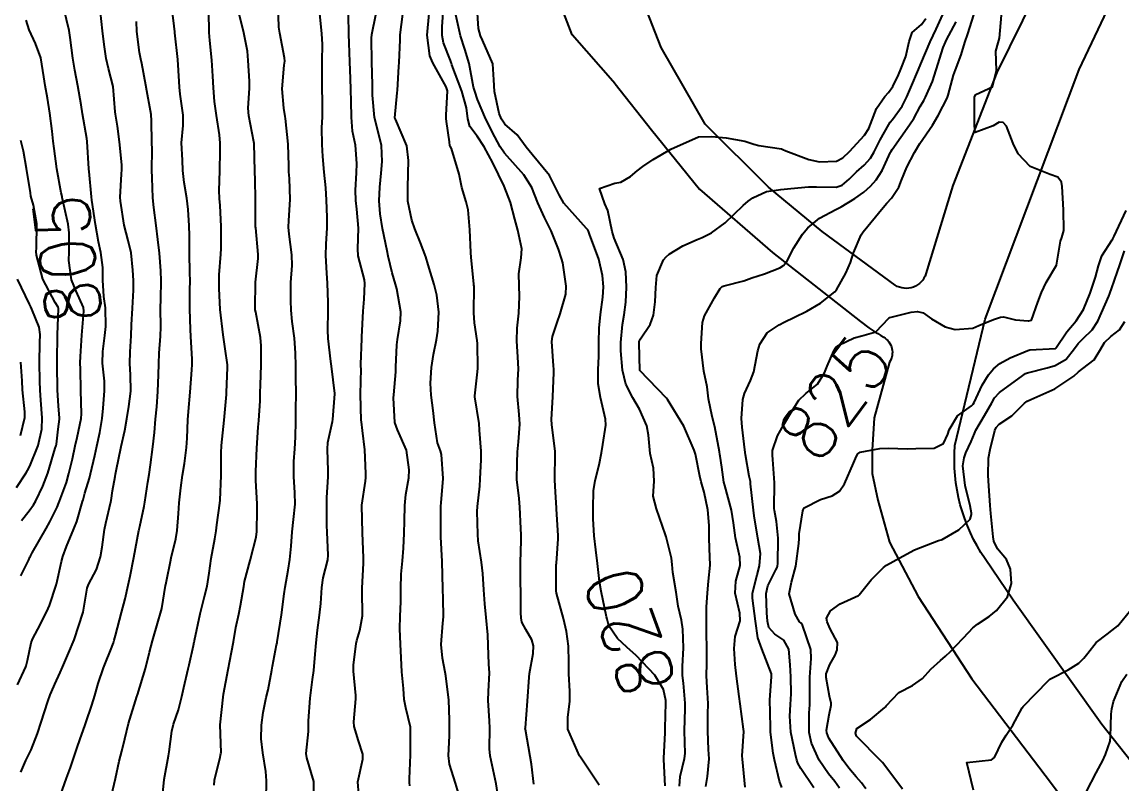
# Model space of a CAD drawing. Header units: metres. Extents: x 318500 to 325275, y 7408834 to 7428799.
# Drawn here: x 321874.3 to 321953.8, y 7423302 to 7423357 of the extents above; entities that cross this region are included whole.
import ezdxf
from ezdxf.enums import TextEntityAlignment as Align

# ---------------------------------------------------------------- set-up
doc = ezdxf.new("R2010")
doc.units = ezdxf.units.M
doc.header["$MEASUREMENT"] = 0
for name, color, linetype in [('Cotas', 45, 'Continuous'), ('Curvas de Nivel 1m', 11, 'Continuous'), ('Curvas de Nivel 5m', 15, 'Continuous'), ('Vias Primárias', 230, 'Continuous'), ('Vias Secundárias', 230, 'Continuous')]:
    doc.layers.add(name, color=color, linetype=linetype)
doc.styles.add('Style-STANDARD', font='STANDARD.shx')

msp = doc.modelspace()

# ---------------------------------------------------------------- linework, layer by layer
at = {"layer": 'Curvas de Nivel 1m', "flags": 128}
for points, elevation in [([(321873.959, 7423309.158), (321874.559, 7423310.471), (321874.586, 7423310.546), (321874.667, 7423310.916), (321874.95, 7423312.202), (321875.047, 7423312.465), (321875.432, 7423313.194), (321876.075, 7423314.45), (321876.259, 7423314.904), (321876.739, 7423316.351), (321876.758, 7423316.421), (321876.763, 7423316.44), (321877.132, 7423318.067), (321877.235, 7423318.433), (321877.493, 7423319.145), (321878.035, 7423320.421), (321878.248, 7423320.968), (321878.661, 7423322.412), (321878.695, 7423322.539), (321878.829, 7423322.999), (321879.156, 7423324.097), (321879.239, 7423324.406), (321879.534, 7423325.732), (321879.682, 7423326.402), (321879.904, 7423327.381), (321880.079, 7423328.398), (321880.15, 7423329.159), (321880.251, 7423330.397), (321880.233, 7423331.101), (321880.105, 7423332.398), (321880.122, 7423333.239), (321880.261, 7423334.397), (321880.333, 7423335.054), (321880.307, 7423336.397), (321880.192, 7423337.225), (321880.116, 7423338.399), (321880.131, 7423339.317), (321879.989, 7423340.406), (321879.819, 7423341.16), (321879.589, 7423342.412), (321879.335, 7423344.188), (321879.311, 7423344.417), (321879.137, 7423346.238), (321879.115, 7423346.42), (321879.116, 7423346.444), (321878.987, 7423348.422), (321878.963, 7423348.622), (321878.659, 7423350.425), (321878.551, 7423351.076), (321878.314, 7423352.429), (321878.103, 7423353.559), (321877.954, 7423354.433), (321877.773, 7423355.924), (321877.698, 7423356.436), (321877.294, 7423358.031)], 806), ([(321874.185, 7423302.844), (321874.568, 7423303.689), (321874.829, 7423304.214), (321874.942, 7423304.465), (321875.406, 7423305.649), (321875.668, 7423306.454), (321876.139, 7423307.961), (321876.326, 7423308.445), (321876.413, 7423308.663), (321876.641, 7423309.205), (321877.034, 7423310.054), (321877.198, 7423310.432), (321877.651, 7423311.449), (321878.046, 7423312.42), (321878.71, 7423314.41), (321878.989, 7423316.154), (321879.083, 7423316.407), (321879.659, 7423317.498), (321879.959, 7423318.398), (321880.074, 7423319.1), (321880.253, 7423320.395), (321880.346, 7423320.845), (321880.701, 7423322.391), (321880.722, 7423322.491), (321880.832, 7423323.168), (321881.016, 7423324.219), (321881.047, 7423324.387), (321881.086, 7423324.62), (321881.455, 7423326.381), (321881.718, 7423327.547), (321881.869, 7423328.375), (321882.007, 7423329.28), (321882.136, 7423330.372), (321882.129, 7423331.559), (321882.076, 7423332.373), (321882.105, 7423333.23), (321882.161, 7423334.372), (321882.199, 7423335.165), (321882.278, 7423336.371), (321882.334, 7423337.682), (321882.334, 7423338.37), (321882.291, 7423339.121), (321882.163, 7423340.373), (321881.962, 7423341.27), (321881.656, 7423342.381), (321881.394, 7423344.097), (321881.385, 7423344.386), (321881.468, 7423346.052), (321881.487, 7423346.385), (321881.484, 7423346.725), (321881.338, 7423348.387), (321881.177, 7423349.533), (321881.042, 7423350.392), (321881.024, 7423350.561), (321880.873, 7423352.395), (321880.529, 7423353.696), (321880.355, 7423354.403), (321880.225, 7423355.436), (321880.101, 7423356.408), (321879.944, 7423357.756)], 807), ([(321880.579, 7423300.438), (321881.033, 7423302.383), (321881.31, 7423303.638), (321881.493, 7423304.376), (321881.707, 7423305.26), (321881.975, 7423306.37), (321882.583, 7423308.314), (321882.6, 7423308.36), (321882.608, 7423308.383), (321882.631, 7423308.441), (321883.218, 7423310.352), (321883.498, 7423311.528), (321883.703, 7423312.345), (321884.134, 7423313.768), (321884.3, 7423314.336), (321884.377, 7423314.673), (321884.658, 7423316.331), (321884.672, 7423316.4), (321884.747, 7423316.773), (321885.015, 7423318.079), (321885.069, 7423318.327), (321885.399, 7423319.709), (321885.504, 7423320.323), (321885.594, 7423321.536), (321885.652, 7423322.322), (321885.76, 7423323.397), (321885.883, 7423324.32), (321886.016, 7423325.161), (321886.17, 7423326.317), (321886.215, 7423326.982), (321886.27, 7423328.316), (321886.316, 7423328.909), (321886.446, 7423330.315), (321886.55, 7423331.918), (321886.58, 7423332.316), (321886.592, 7423332.679), (321886.492, 7423334.317), (321886.463, 7423334.843), (321886.42, 7423336.319), (321886.422, 7423337.717), (321886.428, 7423338.319), (321886.414, 7423338.944), (321886.386, 7423340.32), (321886.381, 7423341.622), (321886.36, 7423342.321), (321886.286, 7423343.51), (321886.194, 7423344.324), (321886.001, 7423345.452), (321885.916, 7423346.328), (321885.878, 7423347.059), (321885.82, 7423348.33), (321885.929, 7423349.579), (321885.923, 7423350.329), (321885.717, 7423351.827), (321885.664, 7423352.333), (321885.645, 7423352.754), (321885.552, 7423354.335), (321885.33, 7423356.278), (321885.321, 7423356.339), (321885.276, 7423356.757), (321885.096, 7423358.342)], 809), ([(321891.927, 7423300.845), (321891.949, 7423302.236), (321891.905, 7423302.891), (321891.698, 7423304.239), (321891.576, 7423305.26), (321891.589, 7423306.24), (321891.704, 7423307.154), (321891.941, 7423308.237), (321892.072, 7423308.802), (321892.342, 7423310.233), (321892.395, 7423310.502), (321892.687, 7423312.063), (321892.715, 7423312.204), (321892.716, 7423312.23), (321892.725, 7423312.264), (321893.032, 7423314.225), (321893.228, 7423315.727), (321893.302, 7423316.222), (321893.531, 7423317.446), (321893.649, 7423318.217), (321893.737, 7423319.173), (321893.813, 7423320.215), (321893.916, 7423321.101), (321894.026, 7423322.212), (321894.009, 7423323.036), (321893.932, 7423324.214), (321893.941, 7423325.294), (321894.002, 7423326.213), (321894.051, 7423327.044), (321894.07, 7423328.212), (321894.078, 7423329.048), (321894.09, 7423330.213), (321894.077, 7423331.348), (321894.064, 7423332.213), (321894.053, 7423333.124), (321893.981, 7423334.215), (321893.813, 7423335.403), (321893.734, 7423336.219), (321893.706, 7423336.909), (321893.719, 7423338.22), (321893.819, 7423339.448), (321893.791, 7423340.219), (321893.587, 7423341.717), (321893.552, 7423342.223), (321893.576, 7423342.704), (321893.653, 7423344.222), (321893.61, 7423345.746), (321893.578, 7423346.223), (321893.568, 7423346.648), (321893.517, 7423348.225), (321893.333, 7423350.082), (321893.307, 7423350.228), (321893.199, 7423350.833), (321893.084, 7423352.232), (321893.237, 7423353.94), (321893.267, 7423354.23), (321893.243, 7423354.458), (321892.911, 7423356.235), (321892.848, 7423356.665), (321892.798, 7423358.238)], 812), ([(321911.274, 7423301.979), (321911.113, 7423303.441), (321911.023, 7423303.983), (321910.668, 7423305.93), (321910.663, 7423305.989), (321910.667, 7423306.046), (321910.813, 7423307.987), (321910.931, 7423309.71), (321910.966, 7423309.985), (321911.233, 7423311.43), (321911.257, 7423311.981), (321911.135, 7423312.424), (321910.702, 7423313.166), (321910.414, 7423313.701), (321910.351, 7423313.995), (321910.34, 7423314.371), (321910.334, 7423315.996), (321910.325, 7423316.418), (321910.325, 7423317.997), (321910.367, 7423319.578), (321910.363, 7423319.996), (321910.342, 7423320.452), (321910.276, 7423321.998), (321910.212, 7423322.616), (321910.058, 7423324.002), (321910.062, 7423325.202), (321910.104, 7423326.001), (321910.165, 7423326.717), (321910.261, 7423328), (321910.213, 7423328.698), (321910.086, 7423330.003), (321910.125, 7423331.185), (321910.166, 7423332.002), (321910.132, 7423332.833), (321910.051, 7423334.004), (321910.075, 7423334.923), (321910.183, 7423336.002), (321910.243, 7423337.223), (321910.212, 7423338.002), (321910.193, 7423338.853), (321910.37, 7423340), (321910.415, 7423340.654), (321910.132, 7423342.004), (321909.907, 7423342.816), (321909.6, 7423344.013), (321909.128, 7423345.19), (321908.718, 7423346.024), (321908.313, 7423346.868), (321907.687, 7423348.035), (321907.178, 7423348.792), (321906.643, 7423349.507), (321906.503, 7423350.05), (321906.411, 7423350.842), (321906.063, 7423352.057), (321905.361, 7423353.955), (321905.327, 7423354.069), (321905.308, 7423354.127), (321905.252, 7423354.262), (321904.738, 7423355.551), (321904.647, 7423356.079), (321904.652, 7423356.706), (321904.737, 7423358.078)], 818), ([(321916.008, 7423301.918), (321914.797, 7423303.717), (321914.645, 7423303.939), (321914.581, 7423304.039), (321913.74, 7423305.949), (321913.737, 7423306.831), (321913.872, 7423307.948), (321913.873, 7423308.716), (321913.808, 7423309.949), (321913.811, 7423310.811), (321913.792, 7423311.949), (321913.635, 7423313.017), (321913.42, 7423313.953), (321912.922, 7423315.773), (321912.888, 7423315.959), (321912.901, 7423317.826), (321912.905, 7423317.959), (321913.031, 7423319.714), (321913.029, 7423319.958), (321912.925, 7423321.852), (321912.921, 7423321.959), (321912.837, 7423323.087), (321912.798, 7423323.961), (321912.816, 7423325.907), (321912.817, 7423325.961), (321912.818, 7423326.014), (321912.567, 7423327.965), (321912.547, 7423328.324), (321912.642, 7423329.964), (321912.717, 7423331.733), (321912.72, 7423331.963), (321912.711, 7423332.206), (321912.586, 7423333.966), (321912.625, 7423334.326), (321913.003, 7423335.488), (321913.142, 7423335.825), (321913.193, 7423335.958), (321913.596, 7423337.383), (321913.625, 7423337.954), (321913.365, 7423339.647), (321913.284, 7423339.958), (321913.07, 7423340.626), (321912.542, 7423341.968), (321912.054, 7423342.93), (321911.578, 7423343.983), (321911.127, 7423345.098), (321910.559, 7423345.999), (321909.163, 7423347.575), (321908.852, 7423348.023), (321908.453, 7423348.751), (321907.812, 7423350.034), (321907.211, 7423351.458), (321907.001, 7423352.043), (321906.918, 7423352.351), (321906.605, 7423354.05), (321906.294, 7423355.088), (321905.969, 7423356.06), (321905.587, 7423357.774)], 819), ([(321876.947, 7423300.846), (321877.494, 7423302.426), (321877.793, 7423303.19), (321878.192, 7423304.416), (321878.283, 7423304.716), (321878.598, 7423305.588), (321878.813, 7423306.202), (321878.884, 7423306.407), (321879.333, 7423307.693), (321879.548, 7423308.401), (321879.785, 7423309.256), (321880.179, 7423310.395), (321880.318, 7423310.74), (321880.679, 7423311.648), (321880.883, 7423312.191), (321880.941, 7423312.386), (321881.027, 7423312.719), (321881.479, 7423314.378), (321881.73, 7423315.37), (321881.959, 7423316.372), (321882.097, 7423317.022), (321882.369, 7423318.366), (321882.73, 7423320.302), (321882.74, 7423320.361), (321882.748, 7423320.403), (321882.794, 7423320.61), (321883.1, 7423322.072), (321883.151, 7423322.355), (321883.382, 7423323.812), (321883.463, 7423324.351), (321883.557, 7423325.05), (321883.734, 7423326.347), (321883.848, 7423327.384), (321883.93, 7423328.345), (321884.014, 7423329.243), (321884.095, 7423330.343), (321884.157, 7423331.563), (321884.171, 7423332.348), (321884.191, 7423333.118), (321884.288, 7423334.347), (321884.319, 7423335.018), (321884.301, 7423336.347), (321884.31, 7423337.054), (321884.34, 7423338.347), (321884.324, 7423339.064), (321884.214, 7423340.348), (321884.094, 7423341.325), (321883.968, 7423342.351), (321883.801, 7423343.652), (321883.744, 7423344.354), (321883.69, 7423345.796), (321883.67, 7423346.355), (321883.677, 7423347.832), (321883.667, 7423348.355), (321883.639, 7423349.899), (321883.615, 7423350.356), (321883.247, 7423352.333), (321883.244, 7423352.36), (321883.221, 7423352.475), (321882.93, 7423354.058), (321882.863, 7423354.366), (321882.769, 7423354.845), (321882.588, 7423356.37), (321882.558, 7423357.094)], 808), ([(321888.182, 7423301.921), (321888.191, 7423302.285), (321888.258, 7423302.581), (321888.573, 7423303.814), (321888.662, 7423304.196), (321888.669, 7423304.279), (321888.61, 7423306.28), (321888.81, 7423308.277), (321888.838, 7423308.482), (321889.18, 7423310.272), (321889.423, 7423311.525), (321889.567, 7423312.267), (321889.738, 7423313.302), (321889.942, 7423314.262), (321890.084, 7423314.895), (321890.303, 7423316.257), (321890.375, 7423316.627), (321890.768, 7423318.149), (321890.794, 7423318.226), (321890.798, 7423318.25), (321891.207, 7423319.825), (321891.252, 7423320.245), (321891.288, 7423321.77), (321891.286, 7423322.245), (321891.184, 7423323.915), (321891.171, 7423324.255), (321891.174, 7423324.576), (321891.256, 7423326.254), (321891.363, 7423327.783), (321891.404, 7423328.252), (321891.502, 7423329.671), (321891.507, 7423330.251), (321891.518, 7423330.833), (321891.572, 7423332.251), (321891.562, 7423333.66), (321891.508, 7423334.252), (321891.172, 7423336.093), (321891.141, 7423336.258), (321891.132, 7423336.379), (321891.168, 7423338.258), (321891.34, 7423339.972), (321891.347, 7423340.256), (321891.172, 7423342.176), (321891.165, 7423342.259), (321891.164, 7423342.333), (321891.155, 7423344.259), (321891.131, 7423345.641), (321891.118, 7423346.26), (321891.117, 7423346.283), (321891.054, 7423348.261), (321891.035, 7423348.388), (321890.669, 7423350.265), (321890.64, 7423350.824), (321890.717, 7423352.265), (321890.715, 7423352.776), (321890.638, 7423354.266), (321890.578, 7423354.939), (321890.321, 7423356.269), (321890.01, 7423357.552)], 811), ([(321895.369, 7423301.018), (321895.383, 7423302.188), (321894.878, 7423303.893), (321894.817, 7423304.196), (321895, 7423305.798), (321894.999, 7423306.194), (321894.99, 7423306.571), (321895.105, 7423308.193), (321895.288, 7423309.553), (321895.382, 7423310.189), (321895.483, 7423311.382), (321895.532, 7423312.187), (321895.635, 7423313.121), (321895.792, 7423314.184), (321895.87, 7423315.036), (321895.948, 7423316.188), (321896.057, 7423316.881), (321896.388, 7423318.184), (321896.417, 7423318.54), (321896.328, 7423320.185), (321896.319, 7423320.663), (321896.304, 7423322.185), (321896.308, 7423322.705), (321896.409, 7423324.184), (321896.415, 7423324.624), (321896.365, 7423326.185), (321896.397, 7423326.665), (321896.718, 7423328.182), (321896.742, 7423328.342), (321896.899, 7423330.18), (321896.898, 7423330.213), (321896.653, 7423332.183), (321896.611, 7423332.527), (321896.416, 7423334.186), (321896.38, 7423334.795), (321896.411, 7423336.186), (321896.415, 7423336.787), (321896.37, 7423338.187), (321896.323, 7423338.905), (321896.253, 7423340.188), (321896.259, 7423341.001), (321896.332, 7423342.188), (321896.34, 7423342.945), (321896.289, 7423344.188), (321896.237, 7423345.075), (321896.124, 7423346.19), (321896.018, 7423347.325), (321895.973, 7423348.192), (321895.963, 7423349.411), (321895.99, 7423350.192), (321895.995, 7423351.405), (321895.975, 7423352.192), (321895.971, 7423353.454), (321895.984, 7423354.193), (321896.003, 7423355.449), (321895.963, 7423356.193), (321895.817, 7423357.67)], 813), ([(321898.71, 7423300.325), (321898.55, 7423302.15), (321898.924, 7423303.796), (321898.905, 7423304.145), (321898.594, 7423305.116), (321898.286, 7423306.153), (321898.268, 7423306.499), (321898.411, 7423308.152), (321898.402, 7423308.384), (321898.243, 7423310.154), (321898.241, 7423310.58), (321898.427, 7423312.153), (321898.474, 7423312.37), (321898.699, 7423313.09), (321898.884, 7423314.147), (321898.88, 7423316.005), (321898.88, 7423316.148), (321898.957, 7423317.957), (321898.963, 7423318.147), (321898.961, 7423318.336), (321898.882, 7423320.149), (321898.85, 7423322.119), (321898.854, 7423322.149), (321899.116, 7423323.876), (321899.13, 7423324.146), (321899.13, 7423324.423), (321899.062, 7423326.147), (321898.891, 7423327.546), (321898.81, 7423328.151), (321898.8, 7423328.253), (321898.759, 7423330.153), (321898.786, 7423331.991), (321898.783, 7423332.153), (321898.772, 7423332.333), (321898.833, 7423334.152), (321898.838, 7423334.297), (321898.949, 7423336.151), (321899.019, 7423337.016), (321899.073, 7423338.149), (321899.034, 7423338.425), (321898.586, 7423340.157), (321898.558, 7423340.667), (321898.609, 7423342.157), (321898.482, 7423343.538), (321898.412, 7423344.16), (321898.388, 7423344.894), (321898.448, 7423346.16), (321898.482, 7423346.828), (321898.382, 7423348.162), (321898.175, 7423349.161), (321898.089, 7423350.167), (321898.073, 7423351.301), (321898.044, 7423352.168), (321898.018, 7423352.958), (321897.98, 7423354.169), (321897.92, 7423355.51), (321897.895, 7423356.171), (321897.891, 7423357.571)], 814), ([(321905.822, 7423301.33), (321905.617, 7423302.054), (321905.191, 7423303.44), (321905.107, 7423304.062), (321905.19, 7423305.472), (321905.183, 7423306.061), (321905.175, 7423306.621), (321905.132, 7423308.062), (321904.917, 7423309.805), (321904.872, 7423310.067), (321904.675, 7423311.094), (321904.585, 7423312.072), (321904.706, 7423313.626), (321904.743, 7423314.07), (321904.73, 7423315.403), (321904.709, 7423316.07), (321904.711, 7423316.1), (321904.656, 7423318.072), (321904.564, 7423319.849), (321904.556, 7423320.074), (321904.552, 7423320.315), (321904.556, 7423322.074), (321904.58, 7423322.317), (321904.717, 7423324.072), (321904.596, 7423325.803), (321904.523, 7423326.075), (321904.319, 7423326.638), (321904.09, 7423328.082), (321904.007, 7423328.99), (321903.849, 7423330.086), (321903.798, 7423330.947), (321903.874, 7423332.086), (321904.014, 7423333.034), (321904.235, 7423334.081), (321904.349, 7423334.72), (321904.402, 7423336.079), (321904.258, 7423337.317), (321904.064, 7423338.084), (321903.634, 7423339.509), (321903.46, 7423340.094), (321903.075, 7423341.091), (321902.681, 7423342.104), (321902.467, 7423342.735), (321902.17, 7423344.109), (321902.168, 7423345.066), (321902.184, 7423346.11), (321902.208, 7423347.055), (321902.088, 7423348.111), (321901.271, 7423350.038), (321901.24, 7423350.119), (321901.41, 7423351.925), (321901.427, 7423352.118), (321901.512, 7423353.842), (321901.534, 7423354.117), (321901.612, 7423355.771), (321901.623, 7423356.116), (321901.803, 7423357.604)], 816), ([(321908.815, 7423300.298), (321908.55, 7423302.02), (321908.132, 7423304.024), (321908.073, 7423304.54), (321908.099, 7423306.025), (321908.076, 7423306.565), (321907.968, 7423308.027), (321907.998, 7423308.668), (321908.066, 7423310.026), (321908.031, 7423310.665), (321907.969, 7423312.027), (321907.945, 7423312.78), (321907.842, 7423314.029), (321907.736, 7423315.019), (321907.659, 7423316.031), (321907.591, 7423317.199), (321907.492, 7423318.033), (321907.262, 7423319.558), (321907.225, 7423320.036), (321907.177, 7423321.674), (321907.195, 7423322.036), (321907.366, 7423323.511), (321907.406, 7423324.034), (321907.477, 7423325.42), (321907.47, 7423326.034), (321907.362, 7423327.566), (321907.317, 7423328.036), (321907.002, 7423329.966), (321907.001, 7423330.039), (321907.204, 7423331.78), (321907.219, 7423332.037), (321907.201, 7423333.813), (321907.183, 7423334.038), (321906.999, 7423335.313), (321906.941, 7423336.041), (321906.953, 7423337.965), (321906.95, 7423338.041), (321906.945, 7423338.128), (321906.748, 7423340.045), (321906.715, 7423340.395), (321906.658, 7423342.046), (321906.532, 7423343.476), (321906.379, 7423344.051), (321906.084, 7423345.097), (321905.885, 7423346.059), (321905.319, 7423347.917), (321905.23, 7423348.069), (321905.213, 7423348.112), (321905.173, 7423348.386), (321904.967, 7423349.852), (321904.945, 7423350.074), (321904.943, 7423350.325), (321905.038, 7423352.073), (321904.933, 7423352.366), (321903.969, 7423354.089), (321903.759, 7423354.597), (321903.558, 7423356.096), (321903.713, 7423357.675)], 817), ([(321921.813, 7423301.841), (321921.856, 7423302.545), (321922.17, 7423303.836), (321922.21, 7423304.211), (321922.169, 7423305.837), (321922.228, 7423307.438), (321922.228, 7423307.836), (321922.09, 7423309.277), (321922.03, 7423309.839), (321922.017, 7423310.492), (321922.1, 7423311.839), (321922.058, 7423313.194), (321921.941, 7423313.842), (321921.713, 7423314.857), (321921.557, 7423315.848), (321921.324, 7423317.289), (321921.272, 7423317.852), (321921.235, 7423318.313), (321920.836, 7423319.859), (321920.792, 7423319.999), (321920.152, 7423321.867), (321919.906, 7423322.797), (321919.969, 7423323.869), (321919.922, 7423324.807), (321919.677, 7423325.872), (321919.57, 7423327.193), (321919.456, 7423327.874), (321918.918, 7423329.085), (321918.446, 7423329.887), (321917.921, 7423330.876), (321917.675, 7423331.899), (321917.578, 7423333.294), (321917.574, 7423333.901), (321917.698, 7423335.201), (321917.817, 7423335.898), (321917.937, 7423336.814), (321917.988, 7423337.896), (321917.933, 7423339.01), (321917.732, 7423339.9), (321917.083, 7423341.434), (321916.93, 7423341.912), (321916.615, 7423343.427), (321916.41, 7423343.92), (321916.027, 7423345.026), (321917.132, 7423345.397), (321917.557, 7423345.48), (321918.255, 7423345.893), (321918.736, 7423346.297), (321919.151, 7423346.614), (321919.915, 7423347.116), (321921.17, 7423347.86), (321923.179, 7423348.754), (321924.152, 7423348.788), (321925.179, 7423348.687), (321926.525, 7423348.438), (321927.175, 7423348.231), (321927.535, 7423348.136), (321929.171, 7423347.88), (321929.269, 7423347.846), (321929.486, 7423347.745), (321931.161, 7423347.127), (321931.923, 7423346.948), (321933.159, 7423346.989), (321933.609, 7423347.248), (321934.087, 7423347.686), (321935.182, 7423348.867), (321935.5, 7423349.354), (321935.623, 7423349.666), (321936.057, 7423350.812), (321936.658, 7423351.656), (321936.924, 7423351.953), (321937.231, 7423352.391), (321937.647, 7423353.241), (321937.812, 7423353.642), (321938.177, 7423354.554), (321938.412, 7423355.633), (321938.627, 7423356.282), (321939.289, 7423356.858), (321939.615, 7423357.296)], 821), ([(321923.721, 7423301.812), (321923.828, 7423302.544), (321923.946, 7423303.81), (321923.911, 7423304.489), (321923.851, 7423305.811), (321923.855, 7423307.044), (321923.868, 7423307.811), (321923.803, 7423308.968), (321923.761, 7423309.813), (321923.779, 7423310.708), (321923.779, 7423311.814), (321923.766, 7423312.879), (321923.748, 7423313.814), (321923.769, 7423314.77), (321923.828, 7423315.814), (321923.906, 7423316.659), (321924.033, 7423317.811), (321923.969, 7423319), (321923.942, 7423319.813), (321923.943, 7423320.673), (321923.845, 7423321.815), (321923.585, 7423323.073), (321923.379, 7423323.822), (321923.279, 7423324.248), (321922.955, 7423325.829), (321922.874, 7423326.119), (321922.113, 7423327.842), (321920.929, 7423329.787), (321920.873, 7423329.861), (321918.95, 7423331.88), (321918.89, 7423333.881), (321918.902, 7423333.961), (321918.984, 7423334.16), (321919.687, 7423335.185), (321919.925, 7423335.871), (321920.049, 7423336.84), (321920.089, 7423337.869), (321920.167, 7423338.745), (321920.66, 7423339.864), (321920.844, 7423340.081), (321921.066, 7423340.269), (321922.038, 7423340.883), (321923.083, 7423341.338), (321923.437, 7423341.473), (321924.116, 7423341.815), (321925.097, 7423342.544), (321926.4, 7423343.787), (321926.782, 7423344.116), (321927.119, 7423344.358), (321928.093, 7423344.798), (321929.128, 7423344.944), (321929.858, 7423345.01), (321931.131, 7423345.132), (321931.716, 7423345.13), (321933.131, 7423345.105), (321933.57, 7423345.257), (321934.061, 7423345.686), (321934.606, 7423346.221), (321935.156, 7423346.705), (321935.614, 7423347.213), (321935.867, 7423347.663), (321936.312, 7423348.526), (321936.947, 7423349.652), (321937.037, 7423349.807), (321937.195, 7423350.009), (321937.893, 7423350.957), (321938.252, 7423351.635), (321938.54, 7423352.321), (321939.078, 7423353.623), (321939.254, 7423354.036), (321939.931, 7423355.61), (321940.362, 7423356.526), (321940.85, 7423357.597)], 822), ([(321926.56, 7423301.78), (321926.35, 7423303.782), (321926.34, 7423304.026), (321926.454, 7423305.782), (321926.445, 7423305.948), (321926.185, 7423307.784), (321926.116, 7423308.307), (321925.933, 7423309.787), (321925.828, 7423310.633), (321925.748, 7423311.789), (321925.836, 7423312.651), (321926.2, 7423313.785), (321926.171, 7423314.332), (321925.829, 7423315.789), (321925.883, 7423316.659), (321926.198, 7423317.786), (321926.172, 7423318.39), (321925.858, 7423319.789), (321925.721, 7423320.876), (321925.574, 7423321.792), (321925.076, 7423323.568), (321925.021, 7423323.798), (321924.861, 7423324.885), (321924.75, 7423325.683), (321924.727, 7423325.802), (321924.691, 7423325.985), (321924.356, 7423327.808), (321924.168, 7423328.554), (321923.914, 7423329.815), (321923.807, 7423330.685), (321923.574, 7423331.821), (321923.372, 7423333.426), (321923.38, 7423333.824), (321923.479, 7423335.347), (321923.611, 7423335.821), (321924.341, 7423337.128), (321924.754, 7423337.804), (321924.892, 7423337.942), (321925.033, 7423337.995), (321926.463, 7423338.361), (321927.042, 7423338.559), (321927.947, 7423338.866), (321929.053, 7423339.284), (321929.337, 7423339.465), (321929.563, 7423339.742), (321930.079, 7423340.731), (321930.699, 7423341.726), (321931.095, 7423342.19), (321931.928, 7423342.886), (321933.108, 7423343.498), (321933.492, 7423343.694), (321934.492, 7423344.307), (321935.126, 7423344.761), (321935.605, 7423345.19), (321936.017, 7423345.657), (321936.468, 7423346.333), (321937.068, 7423347.651), (321937.099, 7423347.722), (321937.172, 7423347.833), (321938.444, 7423349.631), (321938.736, 7423350.088), (321939.21, 7423350.943), (321939.458, 7423351.375), (321939.59, 7423351.614), (321940.089, 7423352.755), (321940.363, 7423353.603), (321940.874, 7423355.204), (321941.031, 7423355.594), (321941.106, 7423355.759), (321941.277, 7423356.074), (321941.809, 7423357.068)], 823), ([(321929.203, 7423301.74), (321929.026, 7423302.204), (321928.676, 7423303.749), (321928.587, 7423304.224), (321928.382, 7423305.753), (321928.351, 7423307.478), (321928.343, 7423307.754), (321928.337, 7423308.052), (321928.469, 7423309.753), (321928.449, 7423309.967), (321927.767, 7423311.764), (321927.481, 7423312.551), (321927.29, 7423313.771), (321927.092, 7423315.418), (321927.085, 7423315.775), (321927.417, 7423317.113), (321927.598, 7423317.768), (321927.656, 7423318.644), (321927.478, 7423319.77), (321927.216, 7423321.372), (321927.166, 7423321.775), (321926.943, 7423323.684), (321926.937, 7423323.779), (321926.929, 7423323.857), (321926.855, 7423324.243), (321926.567, 7423325.783), (321926.519, 7423326.14), (321926.341, 7423327.786), (321926.283, 7423328.413), (321926.386, 7423329.785), (321926.512, 7423330.207), (321926.944, 7423331.142), (321927.171, 7423331.777), (321927.463, 7423333.283), (321927.603, 7423333.771), (321928.155, 7423334.6), (321929.001, 7423335.179), (321929.379, 7423335.369), (321930.114, 7423335.733), (321931.014, 7423336.165), (321931.991, 7423336.74), (321933.028, 7423337.543), (321933.164, 7423337.698), (321933.841, 7423338.895), (321934.158, 7423339.684), (321934.38, 7423340.371), (321934.95, 7423341.672), (321935.092, 7423341.885), (321936.519, 7423343.649), (321936.799, 7423343.961), (321937.12, 7423344.322), (321937.656, 7423345.111), (321937.86, 7423345.633), (321938.232, 7423346.556), (321938.788, 7423347.626), (321939.177, 7423348.271), (321940.086, 7423349.607), (321940.506, 7423350.295), (321941.174, 7423351.591), (321941.184, 7423351.627), (321941.223, 7423351.77), (321941.625, 7423353.205), (321941.764, 7423353.585), (321942.17, 7423354.672), (321942.444, 7423355.578), (321942.653, 7423356.203), (321943.088, 7423357.572)], 824), ([(321874.238, 7423321.036), (321874.809, 7423321.73), (321875.116, 7423322.165), (321875.279, 7423322.463), (321875.782, 7423323.51), (321876.139, 7423324.451), (321876.68, 7423326.255), (321876.741, 7423326.442), (321876.764, 7423326.549), (321876.888, 7423327.623), (321876.981, 7423328.356), (321876.985, 7423328.439), (321876.913, 7423329.316), (321876.849, 7423330.441), (321876.823, 7423332.316), (321876.824, 7423332.442), (321876.823, 7423332.571), (321876.849, 7423334.442), (321876.915, 7423336.357), (321876.895, 7423336.442), (321876.67, 7423336.78), (321875.777, 7423338.459), (321875.324, 7423340.198), (321875.304, 7423340.466), (321875.317, 7423340.721), (321875.352, 7423342.466), (321875.1, 7423343.807), (321874.927, 7423344.472), (321874.883, 7423344.703), (321874.609, 7423346.475), (321874.393, 7423347.718), (321874.206, 7423348.484)], 804), ([(321933.379, 7423301.688), (321933.038, 7423302.166), (321932.57, 7423302.722), (321931.903, 7423303.707), (321931.354, 7423304.957), (321931.185, 7423305.714), (321931.189, 7423307.15), (321931.229, 7423307.714), (321931.24, 7423309.125), (321931.229, 7423309.714), (321931.33, 7423311.064), (321931.305, 7423311.714), (321930.708, 7423313.475), (321930.601, 7423313.613), (321930.484, 7423313.723), (321930.17, 7423314.276), (321929.741, 7423315.735), (321929.914, 7423316.572), (321930.223, 7423317.728), (321930.44, 7423319.379), (321930.449, 7423319.725), (321930.455, 7423320.065), (321930.729, 7423321.721), (321930.744, 7423321.798), (321930.823, 7423321.947), (321931.998, 7423322.542), (321932.837, 7423322.819), (321933.382, 7423323.152), (321933.733, 7423323.687), (321934.375, 7423325.187), (321934.592, 7423325.674), (321934.701, 7423325.844), (321934.874, 7423325.965), (321936.297, 7423326.23), (321936.879, 7423326.259), (321938.285, 7423326.22), (321938.879, 7423326.241), (321940.224, 7423326.256), (321940.885, 7423326.589), (321941.199, 7423327.282), (321941.297, 7423327.584), (321941.894, 7423328.596), (321942.926, 7423329.321), (321943.044, 7423329.443), (321943.102, 7423329.558), (321943.688, 7423330.807), (321944.152, 7423331.548), (321944.5, 7423332.001), (321944.963, 7423332.376), (321945.706, 7423332.792), (321946.977, 7423333.326), (321947.13, 7423333.356), (321948.98, 7423333.466), (321948.996, 7423333.474), (321949.009, 7423333.49), (321949.816, 7423334.66), (321950.479, 7423335.468), (321951.018, 7423336.289), (321951.502, 7423337.453), (321951.873, 7423338.623), (321952.088, 7423339.445), (321952.345, 7423340.167), (321953.088, 7423341.306), (321953.131, 7423341.388), (321953.152, 7423341.429), (321953.234, 7423341.571), (321954.09, 7423343.42)], 826), ([(321935.278, 7423301.659), (321934.974, 7423302.074), (321934.568, 7423302.516), (321934.042, 7423303.145), (321933.628, 7423303.684), (321932.604, 7423305.301), (321932.449, 7423305.702), (321932.439, 7423305.875), (321932.623, 7423307.004), (321932.771, 7423307.698), (321932.772, 7423307.838), (321932.64, 7423308.347), (321932.408, 7423309.703), (321932.421, 7423309.945), (321932.674, 7423310.63), (321933.065, 7423311.314), (321933.208, 7423311.692), (321933.232, 7423312.229), (321932.705, 7423313.209), (321932.486, 7423313.702), (321932.437, 7423313.98), (321932.722, 7423314.51), (321933.41, 7423315.009), (321934.739, 7423315.619), (321934.771, 7423315.638), (321934.797, 7423315.669), (321935.671, 7423316.741), (321936.549, 7423317.643), (321936.772, 7423317.806), (321937.94, 7423318.467), (321938.783, 7423318.927), (321940.523, 7423319.594), (321940.734, 7423319.648), (321940.791, 7423319.669), (321942.008, 7423320.366), (321942.814, 7423321.139), (321942.918, 7423321.46), (321942.917, 7423321.559), (321942.828, 7423322.09), (321942.465, 7423323.566), (321942.283, 7423324.987), (321942.382, 7423325.567), (321942.512, 7423325.929), (321942.888, 7423326.752), (321943.127, 7423327.327), (321943.235, 7423327.557), (321943.856, 7423328.61), (321944.373, 7423329.546), (321944.58, 7423329.897), (321944.937, 7423330.275), (321946.624, 7423331.515), (321946.82, 7423331.644), (321946.953, 7423331.703), (321948.387, 7423332.067), (321948.961, 7423332.222), (321949.752, 7423332.694), (321950.371, 7423333.469), (321950.624, 7423333.827), (321950.991, 7423334.19), (321951.636, 7423334.815), (321952.044, 7423335.444), (321952.84, 7423337.245), (321952.915, 7423337.432), (321952.946, 7423337.517), (321953.035, 7423337.776), (321953.468, 7423339.012), (321953.604, 7423339.425), (321953.983, 7423340.514)], 827), ([(321873.888, 7423323.426), (321874.585, 7423324.473), (321874.683, 7423324.641), (321874.855, 7423324.955), (321875.443, 7423326.461), (321875.712, 7423327.634), (321875.749, 7423328.457), (321875.649, 7423329.729), (321875.59, 7423330.46), (321875.565, 7423331.09), (321875.537, 7423332.461), (321875.566, 7423333.866), (321875.586, 7423334.461), (321875.526, 7423335.002), (321874.998, 7423336.306), (321874.92, 7423336.471), (321874.818, 7423336.657), (321873.966, 7423338.481)], 803), ([(321937.922, 7423301.626), (321936.578, 7423303.432), (321936.482, 7423303.545), (321936.38, 7423303.643), (321934.607, 7423305.444), (321934.525, 7423305.671), (321934.615, 7423305.996), (321935.613, 7423306.667), (321936.638, 7423307.525), (321936.697, 7423307.581), (321936.747, 7423307.639), (321937.667, 7423308.612), (321938.655, 7423309.118), (321939.361, 7423309.609), (321939.98, 7423310.291), (321940.68, 7423310.908), (321941.042, 7423311.227), (321941.401, 7423311.579), (321942.711, 7423312.969), (321943.001, 7423313.272), (321943.349, 7423313.554), (321944.183, 7423314.088), (321944.73, 7423314.53), (321945.529, 7423315.528), (321945.8, 7423316.478), (321945.725, 7423317.526), (321945.454, 7423318.207), (321944.784, 7423318.976), (321944.529, 7423319.543), (321944.489, 7423319.849), (321944.315, 7423321.545), (321944.262, 7423322.112), (321944.174, 7423323.547), (321944.125, 7423324.28), (321944.138, 7423325.547), (321944.255, 7423326.171), (321944.609, 7423327.543), (321944.698, 7423327.748), (321944.907, 7423327.988), (321945.837, 7423328.606), (321946.744, 7423329.513), (321946.931, 7423329.657), (321947.198, 7423329.773), (321948.941, 7423330.551), (321950.306, 7423331.47), (321950.653, 7423331.766), (321950.958, 7423332.004), (321951.773, 7423332.643), (321952.252, 7423333.441), (321952.539, 7423333.885), (321952.994, 7423334.331), (321953.615, 7423334.809), (321954.005, 7423335.42)], 828), ([(321874.173, 7423327.185), (321874.478, 7423328.474), (321874.494, 7423328.887), (321874.322, 7423330.476), (321874.283, 7423331.13), (321874.2, 7423332.477)], 802), ([(321943.055, 7423301.555), (321942.58, 7423303.56), (321944.372, 7423303.753), (321944.586, 7423303.917), (321945.117, 7423305.018), (321945.425, 7423305.528), (321945.892, 7423306.25), (321946.58, 7423307.511), (321946.641, 7423307.597), (321948.481, 7423309.483), (321948.578, 7423309.564), (321948.662, 7423309.616), (321949.894, 7423310.246), (321950.679, 7423310.734), (321951.045, 7423311.095), (321951.312, 7423311.451), (321951.927, 7423312.216), (321952.711, 7423312.832), (321953.062, 7423313.077), (321953.482, 7423313.419), (321954.736, 7423314.976)], 829)]:
    msp.add_lwpolyline(points, dxfattribs=dict(at, elevation=elevation))
at = {"layer": 'Curvas de Nivel 5m', "flags": 128}
for points, elevation in [([(321884.372, 7423300.332), (321884.55, 7423302.33), (321884.863, 7423304.04), (321884.909, 7423304.327), (321885.102, 7423305.825), (321885.234, 7423306.324), (321885.592, 7423307.349), (321885.834, 7423308.318), (321885.981, 7423308.975), (321886.3, 7423310.314), (321886.372, 7423310.605), (321886.685, 7423312.005), (321886.735, 7423312.264), (321886.746, 7423312.309), (321886.756, 7423312.374), (321887.165, 7423314.303), (321887.479, 7423315.549), (321887.659, 7423316.296), (321887.811, 7423317.238), (321887.962, 7423318.292), (321888.209, 7423319.713), (321888.307, 7423320.287), (321888.369, 7423320.714), (321888.572, 7423322.284), (321888.595, 7423322.512), (321888.684, 7423324.282), (321888.687, 7423326.101), (321888.692, 7423326.283), (321888.71, 7423326.445), (321888.9, 7423328.28), (321889.061, 7423330.146), (321889.069, 7423330.279), (321889.138, 7423332.088), (321889.13, 7423332.278), (321888.967, 7423333.44), (321888.844, 7423334.282), (321888.822, 7423334.443), (321888.603, 7423336.286), (321888.529, 7423337.791), (321888.528, 7423338.288), (321888.538, 7423338.787), (321888.649, 7423340.286), (321888.67, 7423340.682), (321888.681, 7423342.286), (321888.601, 7423343.784), (321888.561, 7423344.288), (321888.538, 7423344.869), (321888.575, 7423346.288), (321888.6, 7423347.734), (321888.604, 7423348.288), (321888.552, 7423348.906), (321888.329, 7423350.293), (321888.196, 7423351.304), (321888.118, 7423352.297), (321888.071, 7423353.14), (321888.007, 7423354.299), (321887.847, 7423355.716), (321887.804, 7423356.302), (321887.79, 7423357.805)], 810), ([(321920.764, 7423301.857), (321920.677, 7423303.76), (321920.676, 7423303.859), (321920.774, 7423305.691), (321920.775, 7423305.858), (321920.78, 7423306.025), (321920.818, 7423307.857), (321920.809, 7423308.034), (321920.645, 7423308.829), (321920.017, 7423309.866), (321918.681, 7423311.273), (321918.012, 7423311.89), (321917.314, 7423312.519), (321916.705, 7423313.416), (321916.598, 7423313.801), (321916.578, 7423313.912), (321916.542, 7423314.083), (321916.139, 7423315.919), (321916.034, 7423316.637), (321915.888, 7423317.923), (321915.765, 7423318.91), (321915.641, 7423319.927), (321915.573, 7423321.164), (321915.57, 7423321.929), (321915.599, 7423323.168), (321915.718, 7423323.927), (321915.994, 7423325.056), (321916.162, 7423325.921), (321916.262, 7423326.536), (321916.49, 7423327.916), (321916.47, 7423328.354), (321916.098, 7423329.922), (321915.925, 7423330.911), (321915.935, 7423331.925), (321915.976, 7423332.914), (321915.97, 7423333.925), (321916, 7423334.92), (321916.106, 7423335.924), (321916.263, 7423337.162), (321916.302, 7423337.921), (321916.238, 7423338.727), (321915.971, 7423339.926), (321915.307, 7423341.716), (321915.223, 7423341.938), (321915.179, 7423342.027), (321915.092, 7423342.136), (321913.451, 7423343.957), (321913.119, 7423344.553), (321912.414, 7423345.971), (321911.162, 7423347.472), (321910.734, 7423347.997), (321910.065, 7423348.893), (321909.187, 7423349.675), (321908.942, 7423350.022), (321908.782, 7423350.438), (321908.445, 7423352.028), (321908.394, 7423352.867), (321908.312, 7423354.029), (321907.577, 7423355.727), (321907.417, 7423356.039), (321907.278, 7423356.58), (321907.171, 7423358.042)], 820), ([(321874.187, 7423317.037), (321874.766, 7423318.196), (321874.856, 7423318.382), (321874.893, 7423318.468), (321875.01, 7423318.704), (321876.026, 7423320.451), (321876.302, 7423320.943), (321876.814, 7423322.008), (321876.946, 7423322.311), (321876.995, 7423322.437), (321877.489, 7423323.781), (321877.673, 7423324.428), (321877.919, 7423325.483), (321878.123, 7423326.421), (321878.258, 7423327.04), (321878.556, 7423328.415), (321878.589, 7423328.731), (321878.542, 7423330.416), (321878.497, 7423331.968), (321878.487, 7423332.417), (321878.498, 7423332.876), (321878.601, 7423334.416), (321878.76, 7423336.168), (321878.728, 7423336.414), (321878.197, 7423337.601), (321877.864, 7423338.427), (321877.669, 7423339.812), (321877.682, 7423340.434), (321877.697, 7423341.81), (321877.619, 7423342.435), (321877.189, 7423344.359), (321877.174, 7423344.439), (321877.114, 7423344.708), (321876.787, 7423346.445), (321876.612, 7423347.906), (321876.544, 7423348.449), (321876.449, 7423349.173), (321876.284, 7423350.454), (321876.117, 7423351.546), (321875.948, 7423352.459), (321875.859, 7423353.093), (321875.638, 7423354.464), (321875.255, 7423355.496), (321874.804, 7423356.477), (321874.57, 7423357.192)], 805), ([(321902.319, 7423301.865), (321902.286, 7423302.094), (321902.286, 7423302.362), (321902.355, 7423304.093), (321902.37, 7423304.307), (321902.354, 7423306.094), (321902.019, 7423307.501), (321901.897, 7423308.107), (321901.845, 7423308.905), (321901.739, 7423310.109), (321901.681, 7423311.103), (321901.644, 7423312.11), (321901.6, 7423313.212), (321901.618, 7423314.111), (321901.667, 7423315.169), (321901.671, 7423316.111), (321901.697, 7423317.169), (321901.777, 7423318.11), (321901.847, 7423319.042), (321901.906, 7423320.109), (321901.932, 7423320.98), (321901.942, 7423322.109), (321902.031, 7423322.909), (321902.246, 7423324.106), (321902.274, 7423324.688), (321902.068, 7423326.108), (321901.419, 7423327.588), (321901.24, 7423328.117), (321901.141, 7423329.903), (321901.153, 7423330.118), (321901.292, 7423331.771), (321901.312, 7423332.116), (321901.373, 7423333.717), (321901.416, 7423334.116), (321901.645, 7423335.469), (321901.671, 7423336.113), (321901.381, 7423337.762), (321901.289, 7423338.117), (321901.042, 7423338.935), (321900.754, 7423340.125), (321900.674, 7423340.518), (321900.339, 7423342.131), (321900.161, 7423343.195), (321900.093, 7423344.135), (321900.135, 7423345.125), (321900.249, 7423346.133), (321900.313, 7423346.973), (321900.264, 7423348.134), (321900.049, 7423349.007), (321899.752, 7423350.142), (321899.604, 7423351.755), (321899.607, 7423352.144), (321899.611, 7423352.532), (321899.564, 7423354.145), (321899.54, 7423355.872), (321899.568, 7423356.146), (321899.864, 7423357.569)], 815), ([(321931.506, 7423301.711), (321930.574, 7423303.125), (321930.358, 7423303.503), (321930.288, 7423303.724), (321930.195, 7423304.117), (321929.844, 7423305.731), (321929.788, 7423306.898), (321929.837, 7423307.732), (321929.869, 7423308.504), (321929.847, 7423309.732), (321929.804, 7423310.602), (321929.705, 7423311.735), (321929.339, 7423312.383), (321928.701, 7423312.831), (321928.263, 7423313.314), (321928.16, 7423313.758), (321928.117, 7423314.361), (321928.08, 7423315.76), (321928.202, 7423316.304), (321928.766, 7423317.46), (321928.87, 7423317.647), (321928.903, 7423317.748), (321928.916, 7423317.892), (321928.938, 7423319.748), (321928.808, 7423320.971), (321928.674, 7423321.752), (321928.662, 7423321.913), (321928.667, 7423323.753), (321928.56, 7423325.448), (321928.524, 7423325.755), (321928.536, 7423326.094), (321928.891, 7423327.143), (321929.099, 7423327.545), (321929.22, 7423327.745), (321929.846, 7423328.806), (321930.435, 7423329.727), (321930.935, 7423330.211), (321931.771, 7423330.882), (321932.3, 7423331.707), (321932.489, 7423332.173), (321932.974, 7423333.289), (321933.122, 7423333.553), (321933.313, 7423333.695), (321934.438, 7423334.229), (321934.991, 7423334.377), (321935.988, 7423334.662), (321936.944, 7423335.641), (321937.011, 7423335.71), (321938.555, 7423336.084), (321939.015, 7423336.145), (321939.429, 7423336.028), (321940.027, 7423335.605), (321941.002, 7423335.027), (321941.738, 7423334.84), (321943, 7423334.922), (321943.445, 7423335.114), (321944.508, 7423335.545), (321944.878, 7423335.675), (321945.012, 7423335.728), (321945.218, 7423335.743), (321946.091, 7423335.524), (321947.009, 7423335.449), (321947.068, 7423335.45), (321947.24, 7423335.508), (321947.72, 7423336.806), (321947.973, 7423337.501), (321948.308, 7423338.231), (321949.06, 7423339.49), (321949.353, 7423341.219), (321949.441, 7423341.485), (321949.599, 7423341.987), (321949.558, 7423343.483), (321949.464, 7423345.156), (321949.425, 7423345.486), (321949.145, 7423345.851), (321948.604, 7423346.04), (321947.157, 7423346.614), (321946.285, 7423347.523), (321945.928, 7423348.279), (321945.438, 7423349.536), (321945.194, 7423349.791), (321944.917, 7423349.821), (321944.481, 7423349.551), (321943.185, 7423349.069), (321943.122, 7423349.571), (321943.121, 7423349.641), (321943.131, 7423351.571), (321943.143, 7423351.649), (321943.224, 7423351.817), (321944.425, 7423352.36), (321944.732, 7423353.548), (321944.668, 7423354.953), (321944.846, 7423355.546), (321944.934, 7423355.886), (321945.077, 7423357.543)], 825), ([(321951.236, 7423301.45), (321951.928, 7423302.794), (321952.27, 7423303.435), (321952.375, 7423303.642), (321952.59, 7423304.121), (321952.936, 7423305.095), (321952.969, 7423305.425), (321953.021, 7423307.038), (321953.06, 7423307.424), (321953.187, 7423307.963), (321953.791, 7423309.413), (321954.138, 7423309.938)], 830)]:
    msp.add_lwpolyline(points, dxfattribs=dict(at, elevation=elevation))
at = {"layer": 'Vias Primárias'}
for points in [[(323715.644, 7420145.548, 0), (323709.04, 7420132.939)], [(323831.088, 7420001.787, 0), (323833.844, 7420008.443, 0.220888)], [(321972.348, 7423393.139), (321968.313, 7423389.316), (321963.464, 7423384.192), (321954.729, 7423372.546), (321950.295, 7423364.653), (321944.743, 7423353.399), (321941.557, 7423345.229), (321939.617, 7423338.859, -0.493329), (321937.4, 7423338.028), (321932.122, 7423341.92), (321928.243, 7423345.106), (321923.671, 7423349.676), (321920.484, 7423355.215), (321919.237, 7423358.4)], [(322007.909, 7423316.693), (322008.169, 7423313.088), (322008.577, 7423310.505, -0.458137), (322007.081, 7423308.737, -0.127668), (322004.36, 7423309.417), (322003.268, 7423309.553), (321999.05, 7423307.513), (321993.581, 7423304.23), (321988.819, 7423300.287), (321985.01, 7423296.751), (321981.608, 7423293.487), (321978.343, 7423290.768, -0.202409), (321970.308, 7423288.325, -0.102139), (321967.314, 7423289.277), (321963.632, 7423292.009), (321952.34, 7423306.287), (321945.935, 7423315.282), (321943.894, 7423318.274, -0.170789), (321941.716, 7423326.446), (321943.906, 7423335.569), (321950.686, 7423353.618), (321956.589, 7423366.075)], [(321917.159, 7423352.584), (321919.791, 7423349.26), (321923.255, 7423344.967), (321928.52, 7423340.397), (321934.894, 7423335.412, 0.033608), (321936.567, 7423334.275, -0.431381), (321936.983, 7423332.475), (321935.874, 7423328.458), (321935.736, 7423326.104), (321935.736, 7423324.442), (321936.151, 7423322.504), (321936.983, 7423319.457), (321939.069, 7423315.555), (321942.949, 7423309.6), (321948.629, 7423302.122), (321955.711, 7423292.674), (321959.452, 7423288.797), (321961.946, 7423286.581, 0.124169), (321968.874, 7423282.98, 0.145949), (321976.078, 7423283.396, 0.032386), (321978.295, 7423284.365), (321981.759, 7423287.046, -0.43411), (321984.276, 7423286.639, -1.875862)]]:
    msp.add_lwpolyline(points, format="xyb", dxfattribs=at)
at = {"layer": 'Vias Secundárias'}
msp.add_lwpolyline([(321917.159, 7423352.584), (321914.057, 7423356.131), (321912.918, 7423359.091), (321912.007, 7423371.386), (321911.551, 7423385.731), (321913.146, 7423388.691), (321917.246, 7423394.611), (321929.784, 7423407.871), (321947.325, 7423421.077), (321957.623, 7423428.428)], dxfattribs=at)

# ---------------------------------------------------------------- texts
at = {"layer": 'Cotas', "style": 'Style-STANDARD'}
for s, rotation, p in [('805', 96.77924, (321877.562, 7423339.919, 805)), ('825', 53.13361, (321933.069, 7423329.932, 825)), ('820', 109.69002, (321918.2, 7423313.005, 820))]:
    msp.add_text(s, height=4, rotation=rotation, dxfattribs=at).set_placement(p, align=Align.MIDDLE_CENTER)

doc.saveas('drawing.dxf')
